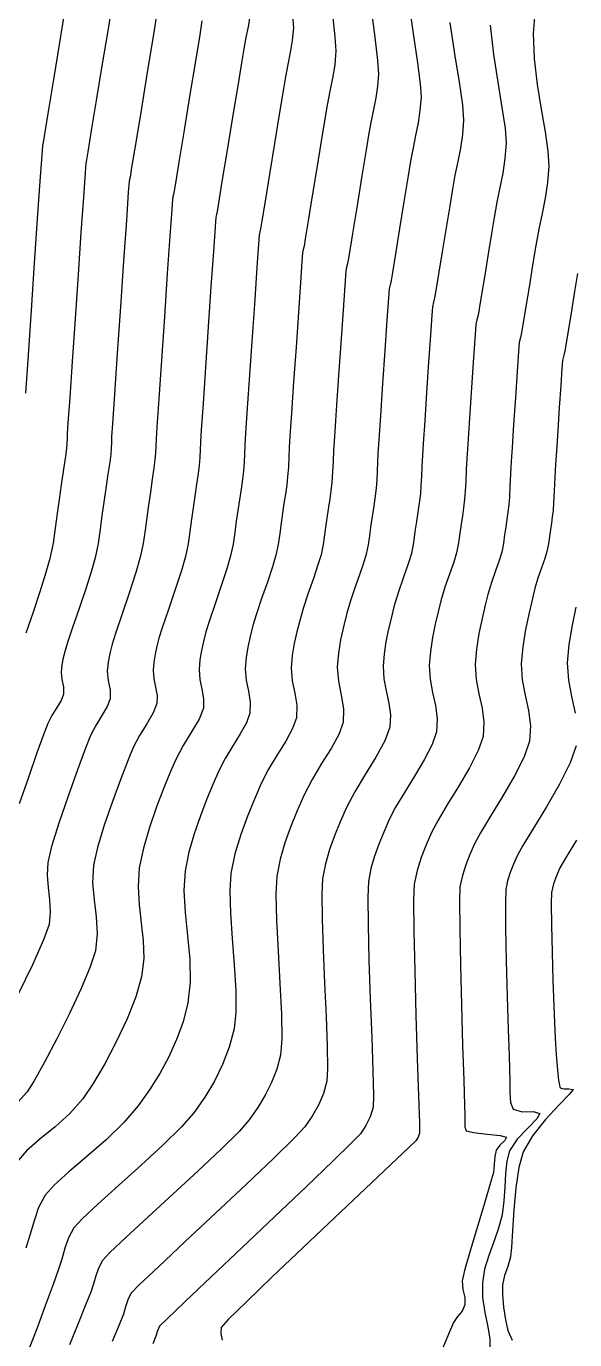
# Model space of a CAD drawing. Extents: x 360931 to 362237, y 7351473 to 7352200.
# Drawn here: x 361520.67 to 361537.43, y 7351788.91 to 7351829.05 of the extents above; entities that cross this region are included whole.
import ezdxf

# ---------------------------------------------------------------- set-up
doc = ezdxf.new("R2010")
doc.units = 0
doc.layers.add('A_Curvas Intermediarias', color=37, linetype='Continuous')
doc.layers.add('A_Curvas Mestras', color=32, linetype='Continuous')
picture_1 = doc.add_image_def('image1.tif', size_in_pixel=(23490, 20550))

msp = doc.modelspace()

# ---------------------------------------------------------------- linework, layer by layer
at = {"layer": 'A_Curvas Intermediarias', "flags": 128}
for points, elevation in [([(361521.869, 7351829.686), (361521.683, 7351828.547), (361521.498, 7351827.419), (361521.338, 7351826.442), (361521.225, 7351825.752), (361521.182, 7351825.489), (361521.162, 7351825.399), (361521.141, 7351825.102), (361521.087, 7351824.311), (361521.008, 7351823.164), (361520.915, 7351821.803), (361520.817, 7351820.368), (361520.724, 7351818.998), (361520.644, 7351817.833)], 66), ([(361523.315, 7351829.869), (361523.158, 7351828.91), (361522.982, 7351827.835), (361522.809, 7351826.775), (361522.658, 7351825.857), (361522.552, 7351825.21), (361522.512, 7351824.962), (361522.499, 7351824.907), (361522.486, 7351824.852), (361522.467, 7351824.571), (361522.416, 7351823.824), (361522.342, 7351822.742), (361522.254, 7351821.457), (361522.161, 7351820.101), (361522.073, 7351818.806), (361521.998, 7351817.702), (361521.945, 7351816.921), (361521.923, 7351816.596), (361521.916, 7351816.441), (361521.91, 7351816.293), (361521.898, 7351816.139), (361521.868, 7351815.905), (361521.811, 7351815.507), (361521.741, 7351815.035), (361521.673, 7351814.581), (361521.616, 7351814.155), (361521.558, 7351813.709), (361521.489, 7351813.249), (361521.393, 7351812.781), (361521.272, 7351812.353), (361521.083, 7351811.763), (361520.866, 7351811.11), (361520.657, 7351810.495)], 67), ([(361532.372, 7351829.679), (361532.504, 7351828.75), (361532.623, 7351827.931), (361532.708, 7351827.287), (361532.735, 7351826.883), (361532.702, 7351826.477), (361532.644, 7351826.091), (361532.569, 7351825.711), (361532.49, 7351825.326), (361532.415, 7351824.921), (361532.333, 7351824.414), (361532.213, 7351823.681), (361532.079, 7351822.861), (361531.954, 7351822.093), (361531.859, 7351821.517), (361531.818, 7351821.272), (361531.788, 7351821.147), (361531.761, 7351821.023), (361531.74, 7351820.743), (361531.693, 7351820.063), (361531.629, 7351819.136), (361531.559, 7351818.114), (361531.494, 7351817.149), (361531.444, 7351816.394), (361531.418, 7351816), (361531.404, 7351815.721), (361531.393, 7351815.451), (361531.381, 7351815.19), (361531.361, 7351814.935), (361531.323, 7351814.618), (361531.276, 7351814.315), (361531.226, 7351813.999), (361531.191, 7351813.742), (361531.157, 7351813.474), (361531.115, 7351813.198), (361531.058, 7351812.916), (361530.976, 7351812.639), (361530.854, 7351812.284), (361530.714, 7351811.887), (361530.579, 7351811.484), (361530.471, 7351811.111), (361530.366, 7351810.693), (361530.275, 7351810.291), (361530.207, 7351809.887), (361530.171, 7351809.461), (361530.207, 7351809.029), (361530.296, 7351808.608), (361530.369, 7351808.192), (361530.354, 7351807.772), (361530.221, 7351807.402), (361529.986, 7351806.978), (361529.697, 7351806.516), (361529.403, 7351806.03), (361529.151, 7351805.535), (361528.941, 7351805.049), (361528.745, 7351804.571), (361528.572, 7351804.091), (361528.429, 7351803.596), (361528.325, 7351803.075), (361528.296, 7351802.528), (361528.316, 7351801.728), (361528.364, 7351800.78), (361528.421, 7351799.789), (361528.465, 7351798.859), (361528.479, 7351798.097), (361528.442, 7351797.608), (361528.324, 7351797.176), (361528.166, 7351796.768), (361527.972, 7351796.378), (361527.744, 7351795.999), (361527.486, 7351795.625), (361527.172, 7351795.274), (361526.621, 7351794.732), (361525.918, 7351794.069), (361525.144, 7351793.353), (361524.382, 7351792.652), (361523.715, 7351792.034), (361523.225, 7351791.569), (361522.995, 7351791.324), (361522.876, 7351791.097), (361522.794, 7351790.859), (361522.725, 7351790.614), (361522.643, 7351790.361), (361522.495, 7351789.993), (361522.253, 7351789.405), (361521.991, 7351788.754)], 74), ([(361528.81, 7351829.366), (361528.833, 7351828.994), (361528.799, 7351828.609), (361528.736, 7351828.244), (361528.661, 7351827.88), (361528.59, 7351827.497), (361528.521, 7351827.075), (361528.402, 7351826.351), (361528.257, 7351825.459), (361528.105, 7351824.53), (361527.969, 7351823.698), (361527.87, 7351823.095), (361527.83, 7351822.853), (361527.807, 7351822.759), (361527.786, 7351822.664), (361527.766, 7351822.389), (361527.718, 7351821.686), (361527.65, 7351820.694), (361527.572, 7351819.552), (361527.493, 7351818.398), (361527.423, 7351817.372), (361527.372, 7351816.611), (361527.349, 7351816.256), (361527.336, 7351815.983), (361527.326, 7351815.723), (361527.306, 7351815.451), (361527.276, 7351815.203), (361527.232, 7351814.903), (361527.182, 7351814.576), (361527.132, 7351814.248), (361527.088, 7351813.919), (361527.043, 7351813.575), (361526.989, 7351813.22), (361526.916, 7351812.858), (361526.803, 7351812.47), (361526.63, 7351811.949), (361526.438, 7351811.391), (361526.269, 7351810.89), (361526.162, 7351810.54), (361526.089, 7351810.248), (361526.025, 7351809.966), (361525.977, 7351809.683), (361525.953, 7351809.385), (361525.977, 7351809.082), (361526.04, 7351808.788), (361526.091, 7351808.497), (361526.081, 7351808.203), (361525.952, 7351807.872), (361525.724, 7351807.488), (361525.465, 7351807.069), (361525.239, 7351806.637), (361525.081, 7351806.27), (361524.878, 7351805.776), (361524.654, 7351805.195), (361524.436, 7351804.565), (361524.251, 7351803.928), (361524.125, 7351803.323), (361524.086, 7351802.755), (361524.12, 7351802.199), (361524.186, 7351801.65), (361524.247, 7351801.104), (361524.264, 7351800.555), (361524.196, 7351799.999), (361524.018, 7351799.388), (361523.75, 7351798.709), (361523.422, 7351798.01), (361523.066, 7351797.338), (361522.714, 7351796.742), (361522.397, 7351796.268), (361522.003, 7351795.819), (361521.548, 7351795.415), (361521.088, 7351795.041), (361520.677, 7351794.683), (361520.371, 7351794.327)], 71), ([(361524.694, 7351829.646), (361524.555, 7351828.798), (361524.377, 7351827.706), (361524.187, 7351826.546), (361524.015, 7351825.497), (361523.89, 7351824.734), (361523.841, 7351824.435), (361523.826, 7351824.37), (361523.811, 7351824.305), (361523.788, 7351823.973), (361523.729, 7351823.107), (361523.645, 7351821.882), (361523.549, 7351820.473), (361523.452, 7351819.057), (361523.367, 7351817.808), (361523.305, 7351816.9), (361523.279, 7351816.511), (361523.271, 7351816.327), (361523.264, 7351816.151), (361523.25, 7351815.967), (361523.22, 7351815.73), (361523.166, 7351815.356), (361523.102, 7351814.92), (361523.038, 7351814.498), (361522.984, 7351814.096), (361522.93, 7351813.676), (361522.864, 7351813.242), (361522.774, 7351812.801), (361522.661, 7351812.401), (361522.486, 7351811.855), (361522.283, 7351811.25), (361522.087, 7351810.675), (361521.932, 7351810.218), (361521.854, 7351809.97), (361521.799, 7351809.748), (361521.756, 7351809.534), (361521.734, 7351809.309), (361521.759, 7351809.08), (361521.806, 7351808.857), (361521.807, 7351808.633), (361521.733, 7351808.444), (361521.603, 7351808.225), (361521.455, 7351807.985), (361521.326, 7351807.738), (361521.206, 7351807.425), (361520.996, 7351806.839), (361520.734, 7351806.088), (361520.457, 7351805.279)], 68), ([(361530.015, 7351829.501), (361530.104, 7351828.721), (361530.134, 7351828.29), (361530.096, 7351827.866), (361530.027, 7351827.463), (361529.944, 7351827.061), (361529.865, 7351826.638), (361529.796, 7351826.217), (361529.685, 7351825.535), (361529.55, 7351824.71), (361529.411, 7351823.859), (361529.286, 7351823.1), (361529.196, 7351822.549), (361529.159, 7351822.326), (361529.134, 7351822.222), (361529.111, 7351822.117), (361529.092, 7351821.86), (361529.047, 7351821.212), (361528.985, 7351820.298), (361528.913, 7351819.244), (361528.84, 7351818.178), (361528.776, 7351817.226), (361528.728, 7351816.515), (361528.705, 7351816.17), (361528.691, 7351815.869), (361528.68, 7351815.58), (361528.658, 7351815.279), (361528.628, 7351815.028), (361528.588, 7351814.752), (361528.543, 7351814.462), (361528.497, 7351814.165), (361528.455, 7351813.86), (361528.414, 7351813.541), (361528.365, 7351813.213), (361528.296, 7351812.878), (361528.194, 7351812.526), (361528.038, 7351812.061), (361527.863, 7351811.556), (361527.705, 7351811.088), (361527.598, 7351810.731), (361527.514, 7351810.396), (361527.441, 7351810.075), (361527.387, 7351809.751), (361527.359, 7351809.411), (361527.387, 7351809.064), (361527.459, 7351808.728), (361527.517, 7351808.395), (361527.505, 7351808.059), (361527.399, 7351807.763), (361527.211, 7351807.424), (361526.98, 7351807.054), (361526.744, 7351806.666), (361526.543, 7351806.269), (361526.38, 7351805.893), (361526.189, 7351805.436), (361525.99, 7351804.922), (361525.8, 7351804.37), (361525.639, 7351803.803), (361525.525, 7351803.24), (361525.49, 7351802.639), (361525.529, 7351801.964), (361525.601, 7351801.249), (361525.666, 7351800.527), (361525.682, 7351799.834), (361525.612, 7351799.202), (361525.46, 7351798.627), (361525.264, 7351798.081), (361525.026, 7351797.556), (361524.749, 7351797.047), (361524.438, 7351796.548), (361524.094, 7351796.054), (361523.656, 7351795.543), (361523.109, 7351795.018), (361522.523, 7351794.506), (361521.97, 7351794.035), (361521.52, 7351793.633), (361521.246, 7351793.326), (361521.046, 7351792.943), (361520.908, 7351792.544), (361520.791, 7351792.131), (361520.653, 7351791.707)], 72), ([(361531.196, 7351829.637), (361531.319, 7351828.716), (361531.406, 7351828.004), (361531.434, 7351827.586), (361531.404, 7351827.213), (361531.35, 7351826.857), (361531.282, 7351826.507), (361531.209, 7351826.152), (361531.14, 7351825.78), (361531.056, 7351825.266), (361530.927, 7351824.475), (361530.779, 7351823.57), (361530.639, 7351822.714), (361530.534, 7351822.069), (361530.489, 7351821.799), (361530.461, 7351821.685), (361530.436, 7351821.57), (361530.414, 7351821.266), (361530.362, 7351820.518), (361530.292, 7351819.496), (361530.215, 7351818.371), (361530.144, 7351817.314), (361530.088, 7351816.495), (361530.062, 7351816.085), (361530.046, 7351815.754), (361530.033, 7351815.437), (361530.01, 7351815.107), (361529.98, 7351814.852), (361529.943, 7351814.601), (361529.903, 7351814.347), (361529.861, 7351814.082), (361529.823, 7351813.801), (361529.786, 7351813.508), (361529.74, 7351813.205), (361529.677, 7351812.897), (361529.585, 7351812.583), (361529.446, 7351812.172), (361529.289, 7351811.721), (361529.142, 7351811.286), (361529.035, 7351810.921), (361528.94, 7351810.545), (361528.858, 7351810.183), (361528.797, 7351809.819), (361528.765, 7351809.436), (361528.797, 7351809.047), (361528.878, 7351808.668), (361528.943, 7351808.294), (361528.93, 7351807.916), (361528.81, 7351807.582), (361528.598, 7351807.201), (361528.338, 7351806.785), (361528.074, 7351806.348), (361527.847, 7351805.902), (361527.642, 7351805.428), (361527.427, 7351804.904), (361527.223, 7351804.343), (361527.048, 7351803.756), (361526.925, 7351803.158), (361526.893, 7351802.63), (361526.915, 7351801.946), (361526.967, 7351801.169), (361527.026, 7351800.364), (361527.071, 7351799.592), (361527.079, 7351798.918), (361527.027, 7351798.405), (361526.874, 7351797.846), (361526.67, 7351797.318), (361526.418, 7351796.813), (361526.123, 7351796.323), (361525.79, 7351795.839), (361525.416, 7351795.412), (361524.852, 7351794.86), (361524.182, 7351794.244), (361523.49, 7351793.622), (361522.859, 7351793.055), (361522.375, 7351792.603), (361522.12, 7351792.325), (361521.961, 7351792.02), (361521.851, 7351791.702), (361521.758, 7351791.373), (361521.648, 7351791.034), (361521.488, 7351790.595), (361521.251, 7351789.941), (361520.992, 7351789.241), (361520.767, 7351788.665)], 73), ([(361536.222, 7351829.573), (361536.164, 7351828.837), (361536.195, 7351828.056), (361536.285, 7351827.268), (361536.404, 7351826.509), (361536.522, 7351825.816), (361536.61, 7351825.225), (361536.636, 7351824.772), (361536.596, 7351824.27), (361536.524, 7351823.792), (361536.432, 7351823.322), (361536.333, 7351822.845), (361536.241, 7351822.345), (361536.144, 7351821.748), (361536.033, 7351821.068), (361535.928, 7351820.422), (361535.846, 7351819.924), (361535.807, 7351819.69), (361535.769, 7351819.536), (361535.736, 7351819.382), (361535.714, 7351819.108), (361535.671, 7351818.496), (361535.616, 7351817.7), (361535.561, 7351816.873), (361535.515, 7351816.17), (361535.487, 7351815.745), (361535.468, 7351815.373), (361535.45, 7351814.996), (361535.434, 7351814.662), (361535.417, 7351814.42), (361535.389, 7351814.192), (361535.356, 7351813.975), (361535.32, 7351813.749), (361535.287, 7351813.502), (361535.251, 7351813.242), (361535.2, 7351812.974), (361535.123, 7351812.724), (361535.009, 7351812.402), (361534.886, 7351812.043), (361534.779, 7351811.682), (361534.696, 7351811.353), (361534.6, 7351810.946), (361534.505, 7351810.489), (361534.43, 7351810.01), (361534.39, 7351809.537), (361534.418, 7351809.086), (361534.503, 7351808.646), (361534.598, 7351808.212), (361534.655, 7351807.779), (361534.628, 7351807.342), (361534.479, 7351806.909), (361534.212, 7351806.383), (361533.882, 7351805.818), (361533.544, 7351805.269), (361533.253, 7351804.789), (361533.064, 7351804.433), (361532.892, 7351804.033), (361532.738, 7351803.644), (361532.613, 7351803.248), (361532.524, 7351802.827), (361532.506, 7351802.334), (361532.514, 7351801.4), (361532.541, 7351800.179), (361532.578, 7351798.827), (361532.619, 7351797.5), (361532.656, 7351796.352), (361532.682, 7351795.539), (361532.688, 7351795.217), (361532.642, 7351795.096), (361532.575, 7351794.983), (361532.363, 7351794.778), (361531.815, 7351794.26), (361531.029, 7351793.518), (361530.099, 7351792.639), (361529.12, 7351791.712), (361528.187, 7351790.825), (361527.397, 7351790.065), (361526.843, 7351789.522), (361526.622, 7351789.282), (361526.614, 7351789.094), (361526.657, 7351788.892)], 77), ([(361526.039, 7351829.214), (361525.97, 7351828.789), (361525.838, 7351827.982), (361525.67, 7351826.957), (361525.493, 7351825.874), (361525.333, 7351824.897), (361525.217, 7351824.187), (361525.171, 7351823.908), (361525.153, 7351823.833), (361525.136, 7351823.758), (361525.114, 7351823.445), (361525.058, 7351822.634), (361524.98, 7351821.486), (361524.89, 7351820.167), (361524.799, 7351818.838), (361524.719, 7351817.662), (361524.661, 7351816.804), (361524.636, 7351816.426), (361524.626, 7351816.212), (361524.618, 7351816.008), (361524.602, 7351815.795), (361524.572, 7351815.554), (361524.522, 7351815.205), (361524.462, 7351814.806), (361524.403, 7351814.415), (361524.352, 7351814.037), (361524.301, 7351813.642), (361524.239, 7351813.235), (361524.155, 7351812.82), (361524.021, 7351812.357), (361523.814, 7351811.726), (361523.587, 7351811.061), (361523.395, 7351810.494), (361523.29, 7351810.16), (361523.221, 7351809.883), (361523.168, 7351809.616), (361523.14, 7351809.335), (361523.171, 7351809.048), (361523.23, 7351808.769), (361523.232, 7351808.49), (361523.139, 7351808.254), (361522.977, 7351807.979), (361522.792, 7351807.68), (361522.63, 7351807.371), (361522.478, 7351806.986), (361522.234, 7351806.327), (361521.948, 7351805.521), (361521.668, 7351804.695), (361521.444, 7351803.975), (361521.325, 7351803.488), (361521.304, 7351803.101), (361521.336, 7351802.722), (361521.383, 7351802.348), (361521.405, 7351801.973), (361521.366, 7351801.593), (361521.197, 7351801.128), (361520.856, 7351800.368), (361520.413, 7351799.444)], 69), ([(361534.847, 7351829.079), (361534.946, 7351828.188), (361535.077, 7351827.334), (361535.207, 7351826.565), (361535.305, 7351825.93), (361535.336, 7351825.476), (361535.298, 7351825.005), (361535.23, 7351824.558), (361535.144, 7351824.119), (361535.052, 7351823.672), (361534.966, 7351823.204), (361534.885, 7351822.709), (361534.785, 7351822.091), (361534.679, 7351821.442), (361534.583, 7351820.853), (361534.511, 7351820.414), (361534.477, 7351820.217), (361534.442, 7351820.073), (361534.411, 7351819.929), (361534.387, 7351819.624), (361534.338, 7351818.923), (361534.276, 7351818.01), (361534.212, 7351817.068), (361534.16, 7351816.28), (361534.131, 7351815.83), (361534.113, 7351815.489), (361534.098, 7351815.148), (361534.083, 7351814.838), (361534.065, 7351814.592), (361534.034, 7351814.334), (361533.996, 7351814.089), (361533.955, 7351813.832), (361533.918, 7351813.553), (361533.878, 7351813.258), (361533.819, 7351812.955), (361533.733, 7351812.672), (361533.604, 7351812.307), (361533.464, 7351811.9), (361533.343, 7351811.492), (361533.257, 7351811.151), (361533.167, 7351810.77), (361533.083, 7351810.362), (361533.018, 7351809.939), (361532.984, 7351809.512), (361533.01, 7351809.095), (361533.088, 7351808.689), (361533.176, 7351808.288), (361533.229, 7351807.889), (361533.203, 7351807.485), (361533.07, 7351807.096), (361532.832, 7351806.632), (361532.537, 7351806.131), (361532.229, 7351805.634), (361531.955, 7351805.177), (361531.76, 7351804.801), (361531.596, 7351804.421), (361531.445, 7351804.054), (361531.313, 7351803.687), (361531.204, 7351803.309), (361531.124, 7351802.91), (361531.103, 7351802.428), (361531.113, 7351801.584), (361531.143, 7351800.505), (361531.184, 7351799.318), (361531.227, 7351798.148), (361531.263, 7351797.123), (361531.281, 7351796.369), (361531.273, 7351796.014), (361531.183, 7351795.723), (361531.049, 7351795.455), (361530.879, 7351795.197), (361530.622, 7351794.931), (361530.037, 7351794.363), (361529.219, 7351793.581), (361528.264, 7351792.672), (361527.267, 7351791.726), (361526.321, 7351790.83), (361525.522, 7351790.072), (361524.965, 7351789.54), (361524.745, 7351789.323), (361524.681, 7351789.174), (361524.632, 7351789.016), (361524.536, 7351788.778)], 76), ([(361537.516, 7351821.487), (361537.427, 7351820.939), (361537.331, 7351820.346), (361537.241, 7351819.794), (361537.172, 7351819.37), (361537.136, 7351819.163), (361537.096, 7351818.999), (361537.061, 7351818.834), (361537.041, 7351818.593), (361537.003, 7351818.07), (361536.957, 7351817.391), (361536.91, 7351816.679), (361536.869, 7351816.061), (361536.844, 7351815.66), (361536.822, 7351815.257), (361536.803, 7351814.844), (361536.785, 7351814.485), (361536.769, 7351814.248), (361536.745, 7351814.05), (361536.716, 7351813.862), (361536.685, 7351813.666), (361536.656, 7351813.452), (361536.625, 7351813.226), (361536.58, 7351812.993), (361536.514, 7351812.776), (361536.415, 7351812.497), (361536.308, 7351812.185), (361536.216, 7351811.872), (361536.136, 7351811.555), (361536.033, 7351811.122), (361535.927, 7351810.615), (361535.842, 7351810.081), (361535.797, 7351809.563), (361535.827, 7351809.076), (361535.918, 7351808.602), (361536.02, 7351808.135), (361536.082, 7351807.669), (361536.052, 7351807.198), (361535.887, 7351806.723), (361535.591, 7351806.135), (361535.226, 7351805.505), (361534.858, 7351804.904), (361534.551, 7351804.401), (361534.369, 7351804.066), (361534.227, 7351803.736), (361534.1, 7351803.416), (361533.997, 7351803.091), (361533.924, 7351802.744), (361533.909, 7351802.312), (361533.915, 7351801.471), (361533.937, 7351800.362), (361533.968, 7351799.127), (361534.004, 7351797.907), (361534.037, 7351796.843), (361534.063, 7351796.077), (361534.075, 7351795.749), (361534.07, 7351795.579), (361534.068, 7351795.416), (361534.116, 7351795.293), (361534.341, 7351795.235), (361534.752, 7351795.192), (361535.153, 7351795.152), (361535.347, 7351795.099), (361535.294, 7351794.993), (361535.146, 7351794.855), (361535.025, 7351794.698), (361534.985, 7351794.503), (361534.972, 7351794.265), (361534.945, 7351794.019), (361534.859, 7351793.709), (361534.68, 7351793.111), (361534.456, 7351792.369), (361534.235, 7351791.624), (361534.063, 7351791.022), (361533.988, 7351790.703), (361534.012, 7351790.445), (361534.069, 7351790.195), (361534.075, 7351789.969), (361533.986, 7351789.782), (361533.852, 7351789.615), (361533.725, 7351789.434), (361533.572, 7351789.081), (361533.296, 7351788.414)], 78), ([(361537.466, 7351811.297), (361537.35, 7351810.742), (361537.253, 7351810.152), (361537.203, 7351809.588), (361537.235, 7351809.067), (361537.333, 7351808.559), (361537.443, 7351808.059)], 79), ([(361537.477, 7351807.055), (361537.296, 7351806.536), (361536.97, 7351805.887), (361536.57, 7351805.192), (361536.172, 7351804.539), (361535.848, 7351804.012), (361535.673, 7351803.699), (361535.562, 7351803.44), (361535.462, 7351803.189), (361535.381, 7351802.933), (361535.324, 7351802.662), (361535.311, 7351802.261), (361535.318, 7351801.483), (361535.339, 7351800.478), (361535.367, 7351799.395), (361535.398, 7351798.384), (361535.425, 7351797.593), (361535.442, 7351797.172), (361535.448, 7351796.822), (361535.448, 7351796.463), (361535.472, 7351796.153), (361535.553, 7351795.953), (361535.821, 7351795.876), (361536.165, 7351795.882), (361536.363, 7351795.825), (361536.269, 7351795.654), (361535.994, 7351795.374), (361535.674, 7351795.032), (361535.44, 7351794.676), (361535.354, 7351794.361), (361535.314, 7351793.986), (361535.293, 7351793.574), (361535.267, 7351793.148), (361535.209, 7351792.728), (361535.099, 7351792.316), (361534.954, 7351791.9), (361534.804, 7351791.48), (361534.678, 7351791.061), (361534.607, 7351790.643), (361534.617, 7351790.202), (361534.686, 7351789.738), (361534.774, 7351789.297), (361534.839, 7351788.923), (361534.84, 7351788.661)], 79)]:
    msp.add_lwpolyline(points, dxfattribs=dict(at, elevation=elevation))
at = {"layer": 'A_Curvas Mestras', "flags": 128}
for points, elevation in [([(361527.502, 7351829.353), (361527.446, 7351829.026), (361527.379, 7351828.699), (361527.314, 7351828.356), (361527.245, 7351827.932), (361527.12, 7351827.167), (361526.963, 7351826.207), (361526.799, 7351825.202), (361526.651, 7351824.297), (361526.543, 7351823.641), (361526.5, 7351823.381), (361526.48, 7351823.296), (361526.461, 7351823.211), (361526.44, 7351822.917), (361526.388, 7351822.16), (361526.315, 7351821.09), (361526.231, 7351819.859), (361526.146, 7351818.618), (361526.071, 7351817.517), (361526.017, 7351816.708), (361525.992, 7351816.341), (361525.981, 7351816.098), (361525.972, 7351815.865), (361525.954, 7351815.623), (361525.924, 7351815.379), (361525.877, 7351815.054), (361525.822, 7351814.691), (361525.767, 7351814.331), (361525.72, 7351813.978), (361525.672, 7351813.608), (361525.614, 7351813.227), (361525.535, 7351812.839), (361525.412, 7351812.414), (361525.222, 7351811.838), (361525.013, 7351811.226), (361524.832, 7351810.692), (361524.726, 7351810.35), (361524.663, 7351810.099), (361524.608, 7351809.858), (361524.568, 7351809.615), (361524.546, 7351809.36), (361524.568, 7351809.1), (361524.621, 7351808.848), (361524.665, 7351808.598), (361524.656, 7351808.346), (361524.545, 7351808.063), (361524.351, 7351807.733), (361524.128, 7351807.375), (361523.934, 7351807.004), (361523.78, 7351806.628), (361523.556, 7351806.052), (361523.301, 7351805.358), (361523.052, 7351804.63), (361522.847, 7351803.951), (361522.725, 7351803.406), (361522.696, 7351802.872), (361522.74, 7351802.351), (361522.804, 7351801.835), (361522.836, 7351801.319), (361522.781, 7351800.796), (361522.624, 7351800.304), (361522.345, 7351799.638), (361521.99, 7351798.876), (361521.603, 7351798.1), (361521.23, 7351797.389), (361520.914, 7351796.823), (361520.701, 7351796.482), (361520.413, 7351796.17)], 70), ([(361533.616, 7351829.165), (361533.756, 7351828.202), (361533.896, 7351827.338), (361534.001, 7351826.642), (361534.035, 7351826.179), (361534, 7351825.741), (361533.937, 7351825.324), (361533.857, 7351824.915), (361533.771, 7351824.499), (361533.691, 7351824.063), (361533.609, 7351823.561), (361533.499, 7351822.886), (361533.379, 7351822.151), (361533.268, 7351821.473), (361533.185, 7351820.966), (361533.148, 7351820.744), (361533.115, 7351820.61), (361533.086, 7351820.476), (361533.066, 7351820.219), (361533.023, 7351819.608), (361532.966, 7351818.776), (361532.904, 7351817.857), (361532.845, 7351816.984), (361532.799, 7351816.292), (361532.775, 7351815.915), (361532.759, 7351815.605), (361532.746, 7351815.299), (361532.732, 7351815.014), (361532.713, 7351814.764), (361532.678, 7351814.476), (361532.636, 7351814.202), (361532.591, 7351813.915), (361532.549, 7351813.603), (361532.504, 7351813.274), (361532.438, 7351812.936), (361532.342, 7351812.619), (361532.198, 7351812.212), (361532.041, 7351811.758), (361531.907, 7351811.301), (361531.818, 7351810.948), (361531.734, 7351810.594), (361531.661, 7351810.235), (361531.607, 7351809.868), (361531.578, 7351809.487), (361531.601, 7351809.104), (361531.673, 7351808.732), (361531.754, 7351808.365), (361531.802, 7351807.999), (361531.779, 7351807.629), (361531.625, 7351807.205), (361531.353, 7351806.708), (361531.026, 7351806.177), (361530.706, 7351805.65), (361530.456, 7351805.168), (361530.267, 7351804.732), (361530.094, 7351804.309), (361529.941, 7351803.886), (361529.816, 7351803.452), (361529.724, 7351802.992), (361529.7, 7351802.52), (361529.71, 7351801.765), (361529.743, 7351800.826), (361529.788, 7351799.8), (361529.834, 7351798.788), (361529.868, 7351797.886), (361529.88, 7351797.194), (361529.858, 7351796.811), (361529.749, 7351796.432), (361529.597, 7351796.079), (361529.407, 7351795.741), (361529.183, 7351795.411), (361528.868, 7351795.074), (361528.236, 7351794.458), (361527.395, 7351793.66), (361526.455, 7351792.776), (361525.523, 7351791.904), (361524.709, 7351791.139), (361524.122, 7351790.58), (361523.87, 7351790.324), (361523.772, 7351790.122), (361523.707, 7351789.91), (361523.638, 7351789.688), (361523.504, 7351789.363), (361523.292, 7351788.855)], 75), ([(361537.486, 7351804.173), (361537.146, 7351803.624), (361536.977, 7351803.332), (361536.871, 7351803.083), (361536.783, 7351802.839), (361536.724, 7351802.579), (361536.713, 7351802.237), (361536.719, 7351801.58), (361536.736, 7351800.748), (361536.761, 7351799.88), (361536.787, 7351799.115), (361536.81, 7351798.594), (361536.836, 7351798.125), (361536.868, 7351797.616), (361536.905, 7351797.143), (361536.937, 7351796.842), (361536.962, 7351796.688), (361536.98, 7351796.628), (361536.989, 7351796.613), (361537.018, 7351796.594), (361537.102, 7351796.577), (361537.253, 7351796.579), (361537.38, 7351796.552), (361537.262, 7351796.403), (361536.946, 7351796.076), (361536.537, 7351795.634), (361536.139, 7351795.139), (361535.854, 7351794.654), (361535.719, 7351794.171), (361535.626, 7351793.548), (361535.566, 7351792.874), (361535.528, 7351792.238), (361535.5, 7351791.729), (361535.472, 7351791.437), (361535.387, 7351791.147), (361535.287, 7351790.873), (361535.226, 7351790.583), (361535.225, 7351790.285), (361535.255, 7351789.903), (361535.312, 7351789.512), (361535.39, 7351789.188), (361535.519, 7351788.893)], 80)]:
    msp.add_lwpolyline(points, dxfattribs=dict(at, elevation=elevation))

# ---------------------------------------------------------------- pictures from other files: only their frames are drawn
at = {"lineweight": 30}
image = msp.add_image(picture_1, insert=(361177.259, 7351517.423, -3.228), size_in_units=(579.285, 506.782), dxfattribs=dict(at, fade=58))
image.dxf.flags = 15

doc.saveas('drawing.dxf')
